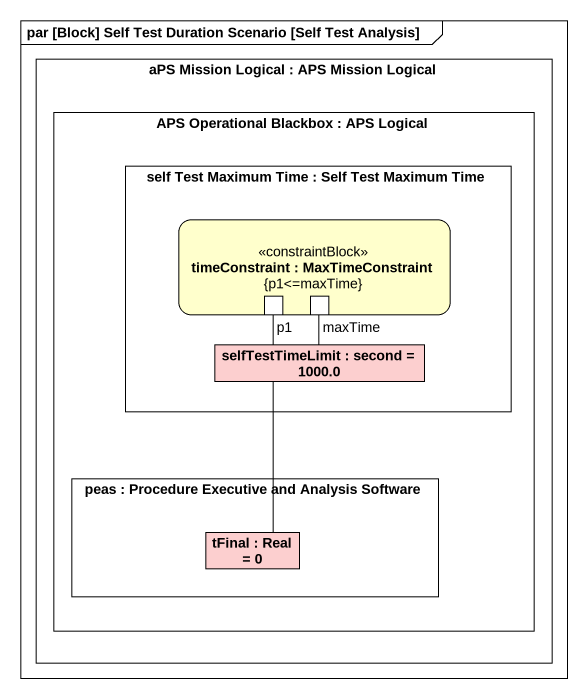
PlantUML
@startuml
mainframe par [Block] Self Test Duration Scenario [Self Test Analysis]
rectangle "aPS Mission Logical : APS Mission Logical" as aPS_Mission_Logical {
  rectangle "APS Operational Blackbox : APS Logical" as APS_Operational_Blackbox {
    rectangle "self Test Maximum Time : Self Test Maximum Time" as self_Test_Maximum_Time {
      rectangle "timeConstraint : MaxTimeConstraint\n{p1<=maxTime}" as timeConstraint <<constraintBlock>> {
        port p1
        port maxTime
      }
      rectangle "selfTestTimeLimit : second = 1000.0" as selfTestTimeLimit #FCCFCF
    }
    rectangle "peas : Procedure Executive and Analysis Software" as peas {
      rectangle "tFinal : Real = 0" as tFinal #FCCFCF
    }
  }
}
p1 -- tFinal
maxTime -- selfTestTimeLimit
@enduml
